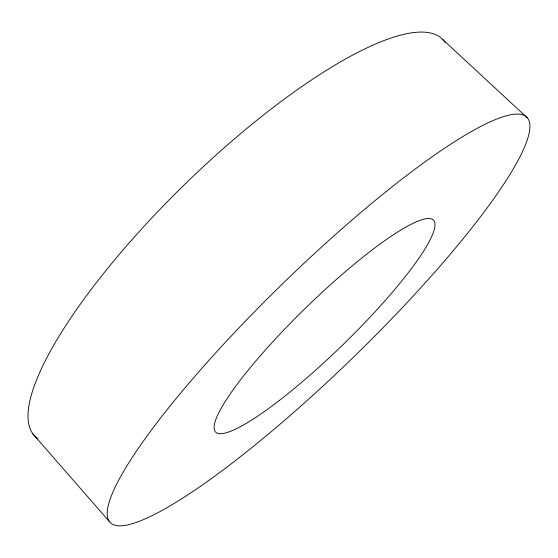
<?xml version="1.0" encoding="UTF-8"?>
<svg xmlns="http://www.w3.org/2000/svg" width="558" height="558" viewBox="0 0 558 558"><rect width="100%" height="100%" fill="white"/><g stroke="black" fill="none" stroke-linecap="round" stroke-linejoin="round"><path stroke-width="0.84" d="M442.71 39.499L527.205 117.759M32.782 433.81L109.082 521.242M37.867 438.679A284.489 75.895 -44.2 0 1 185.612 183.505A284.489 75.895 -44.2 0 1 445.354 42.827M239.619 457.33A290.599 51.029 -44.2 0 0 528.008 118.742A290.599 51.029 -44.2 0 0 188.172 384.134A290.599 51.029 -44.2 0 0 239.619 457.33M279.558 400.281A151.971 26.17 -44.2 0 0 434.487 221.672A151.971 26.17 -44.2 0 0 259.582 356.618A151.971 26.17 -44.2 0 0 279.558 400.281"/></g></svg>
